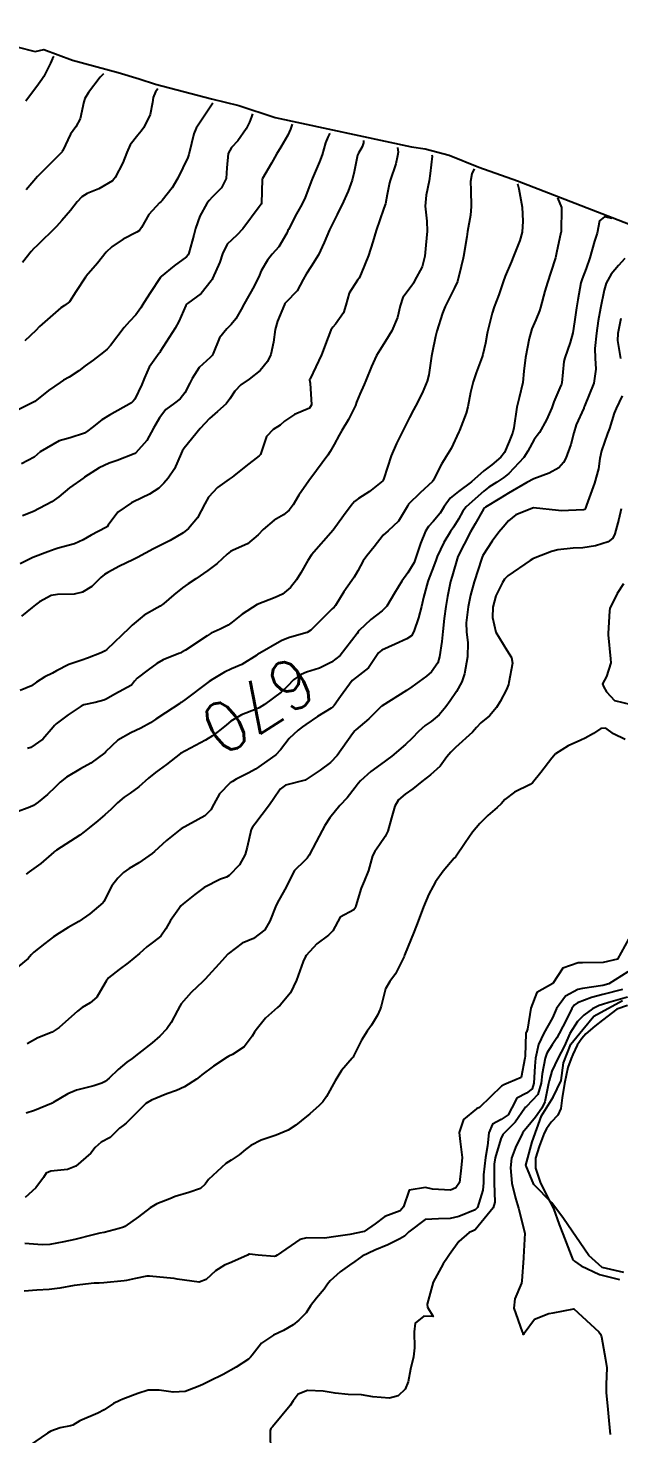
# Model space of a CAD drawing. Header units: metres. Extents: x 292545 to 299085, y 7450245 to 7463078.
# Drawn here: x 295662.5 to 295709.7, y 7462231.4 to 7462343.7 of the extents above; entities that cross this region are included whole.
import ezdxf
from ezdxf.enums import TextEntityAlignment as Align

# ---------------------------------------------------------------- set-up
doc = ezdxf.new("R2010")
doc.units = ezdxf.units.M
for name, color, linetype in [('Area', 45, 'Continuous'), ('Cotas', 45, 'Continuous'), ('Curvas de Nivel 1m', 11, 'Continuous'), ('Curvas de Nivel 5m', 15, 'Continuous'), ('Hidrografia', 140, 'Continuous')]:
    doc.layers.add(name, color=color, linetype=linetype)
doc.styles.add('Style-STANDARD', font='STANDARD.shx')

msp = doc.modelspace()

# ---------------------------------------------------------------- linework, layer by layer
at = {"layer": 'Area'}
msp.add_polyline3d([(295655.68, 7462343.73, 698.07), (295663.03, 7462341.86, 696.14), (295663.74, 7462342.02, 682.01), (295666.03, 7462341.16, 691.02), (295669.69, 7462340.18, 680.78), (295671.36, 7462339.67, 691.53), (295672.66, 7462339.26, 692.81), (295677.15, 7462338.07, 690.07), (295679.34, 7462337.54, 698.43), (295682.25, 7462336.58, 697.57), (295693.15, 7462334.25, 688.71), (295694.25, 7462334.09, 679.32), (295696.16, 7462333.57, 681.52), (295698.53, 7462332.61, 674.6), (295701.62, 7462331.51, 686.3), (295714.78, 7462326.43, 673.44)], dxfattribs=at)
at = {"layer": 'Curvas de Nivel 1m', "flags": 128}
for points, elevation in [([(295664.53, 7462341.46), (295664.43, 7462341.31), (295664.27, 7462340.92), (295663.74, 7462339.87), (295663.57, 7462339.61), (295663.31, 7462339.24), (295662.3, 7462337.88)], 682), ([(295668.51, 7462340.08), (295668.25, 7462339.82), (295667.3, 7462338.58), (295667.02, 7462338.11), (295666.92, 7462337.83), (295666.64, 7462336.47), (295666.3, 7462335.84), (295665.86, 7462335.24), (295665.24, 7462333.96), (295665.21, 7462333.88), (295665.19, 7462333.85), (295663.22, 7462331.88), (295662.31, 7462330.79)], 681), ([(295677.25, 7462337.72), (295676.46, 7462336.53), (295675.93, 7462335.72), (295675.72, 7462335.27), (295675.36, 7462333.73), (295675.33, 7462333.64), (295675.24, 7462333.38), (295674.46, 7462331.74), (295674, 7462330.96), (295673.2, 7462329.94), (295673.1, 7462329.85), (295672.98, 7462329.76), (295672.12, 7462328.84), (295671.54, 7462327.78), (295671.39, 7462327.56), (295671.17, 7462327.42), (295670.08, 7462326.87), (295669.16, 7462326.24), (295668.71, 7462325.81), (295668.03, 7462324.93), (295667.12, 7462323.91), (295667.09, 7462323.87), (295667.06, 7462323.83), (295666.3, 7462322.65), (295665.79, 7462321.84), (295665.38, 7462321.56), (295665.1, 7462321.38), (295663.38, 7462319.88), (295663.08, 7462319.55), (295662.22, 7462318.74)], 679), ([(295680.43, 7462336.88), (295680.36, 7462336.65), (295680.2, 7462336.21), (295679.93, 7462335.68), (295679.25, 7462334.73), (295678.76, 7462334.18), (295678.48, 7462333.7), (295678.37, 7462332.56), (295678.31, 7462331.7), (295677.95, 7462330.96), (295677.2, 7462330.23), (295676.95, 7462329.96), (295676.77, 7462329.71), (295676.21, 7462328.69), (295675.86, 7462327.72), (295675.72, 7462327.18), (295675.32, 7462325.73), (295675.27, 7462325.6), (295675.15, 7462325.45), (295674.15, 7462324.74), (295673.12, 7462323.88), (295673.07, 7462323.82), (295673.03, 7462323.76), (295672.27, 7462322.61), (295671.74, 7462321.77), (295671.5, 7462321.38), (295671.09, 7462320.8), (295670.59, 7462320.27), (295670.15, 7462319.79), (295669.06, 7462318.36), (295668.8, 7462318.07), (295668.51, 7462317.82), (295667.67, 7462317.2), (295667.04, 7462316.73), (295666.53, 7462316.34), (295665.75, 7462315.84), (295665.3, 7462315.58), (295665.03, 7462315.41), (295664.11, 7462314.77), (295663, 7462313.88), (295661.67, 7462313.22)], 678), ([(295683.61, 7462336.05), (295683.48, 7462335.64), (295683.26, 7462335.16), (295682.69, 7462334.2), (295682.35, 7462333.65), (295681.95, 7462332.94), (295681.22, 7462331.72), (295681.21, 7462331.66), (295681.14, 7462329.72), (295681.12, 7462329.66), (295680.96, 7462329.44), (295679.65, 7462327.68), (295679.17, 7462327.18), (295678.4, 7462326.45), (295678.02, 7462325.7), (295677.82, 7462325.02), (295677.24, 7462323.71), (295677.2, 7462323.63), (295677.12, 7462323.53), (295676.31, 7462322.51), (295675.23, 7462321.73), (295675.16, 7462321.67), (295675.1, 7462321.57), (295674.53, 7462320.29), (295674.24, 7462319.74), (295673.05, 7462317.87), (295673.01, 7462317.81), (295672.96, 7462317.76), (295672.17, 7462316.64), (295671.79, 7462315.77), (295671.56, 7462315.24), (295671.01, 7462314.08), (295670.89, 7462313.9), (295670.74, 7462313.78), (295668.99, 7462312.79), (295668.38, 7462312.42), (295667.6, 7462311.82), (295667.26, 7462311.55), (295666.98, 7462311.36), (295665.83, 7462310.98), (295664.97, 7462310.73), (295663.44, 7462309.87), (295663.19, 7462309.65), (295662.96, 7462309.44), (295661.94, 7462308.9)], 677), ([(295686.57, 7462335.33), (295686.58, 7462335.27), (295686.54, 7462335.17), (295686.45, 7462335), (295686.28, 7462334.57), (295685.99, 7462333.6), (295685.8, 7462333.04), (295685.22, 7462331.74), (295685.17, 7462331.61), (295684.64, 7462330.19), (295684.37, 7462329.63), (295683.94, 7462328.88), (295683.3, 7462327.64), (295683.26, 7462327.55), (295683.17, 7462327.34), (295682.54, 7462326.26), (295682.01, 7462325.65), (295681.62, 7462325.18), (295681.13, 7462324.34), (295680.93, 7462323.86), (295680.84, 7462323.66), (295680.55, 7462323.11), (295679.75, 7462321.68), (295679.53, 7462321.25), (295679.09, 7462320.5), (295678.73, 7462320.04), (295678.37, 7462319.7), (295677.8, 7462318.97), (295677.29, 7462317.71), (295677.21, 7462317.55), (295677.05, 7462317.41), (295676.17, 7462316.59), (295675.59, 7462315.72), (295675.41, 7462315.35), (295675.02, 7462314.59), (295674.65, 7462314.1), (295674.19, 7462313.75), (295673.5, 7462313.25), (295672.99, 7462312.59), (295672.68, 7462312.07), (295672.51, 7462311.76), (295671.97, 7462310.77), (295671.09, 7462309.78), (295671.01, 7462309.73), (295670.96, 7462309.71), (295669.59, 7462309.17), (295668.95, 7462308.95), (295668.17, 7462308.59), (295666.99, 7462307.83), (295666.96, 7462307.8), (295666.93, 7462307.79), (295665.78, 7462306.98), (295664.92, 7462306.27), (295664.38, 7462305.86), (295662.91, 7462305.1), (295662.03, 7462304.76)], 676), ([(295694.78, 7462333.6), (295694.79, 7462333.5), (295694.63, 7462332.11), (295694.55, 7462331.51), (295694.33, 7462330.38), (295694.25, 7462329.51), (295694.38, 7462328.31), (295694.41, 7462327.51), (295694.29, 7462326.38), (295694.22, 7462325.51), (295693.99, 7462324.66), (295693.4, 7462323.52), (295693.3, 7462323.34), (295693.12, 7462323.09), (295692.45, 7462322.19), (295692.24, 7462321.53), (295692.03, 7462320.59), (295691.58, 7462319.54), (295691.06, 7462318.7), (295690.61, 7462318), (295690.36, 7462317.56), (295689.94, 7462316.67), (295689.49, 7462315.57), (295689.36, 7462315.24), (295689.02, 7462314.47), (295688.75, 7462313.83), (295688.66, 7462313.57), (295688.11, 7462312.46), (295687.58, 7462311.58), (295687.36, 7462311.2), (295686.97, 7462310.45), (295686.65, 7462309.9), (295686.45, 7462309.6), (295685.09, 7462307.77), (295684.98, 7462307.62), (295684.93, 7462307.55), (295684.14, 7462306.41), (295683.68, 7462305.63), (295683.35, 7462305.19), (295682.9, 7462304.83), (295682.15, 7462304.39), (295681.28, 7462303.66), (295680.88, 7462303.24), (295680.03, 7462302.52), (295678.87, 7462302), (295678.66, 7462301.9), (295678.4, 7462301.69), (295677.61, 7462300.94), (295676.85, 7462300.39), (295675.88, 7462299.72), (295675.27, 7462299.3), (295674.83, 7462299), (295674.13, 7462298.44), (295673.33, 7462297.75), (295673.04, 7462297.53), (295672.81, 7462297.4), (295671.77, 7462296.8), (295670.8, 7462296.01), (295670.56, 7462295.78), (295668.78, 7462294.07), (295668.63, 7462293.96), (295668.33, 7462293.81), (295667.23, 7462293.36), (295666.76, 7462293.22), (295665.74, 7462292.87), (295664.75, 7462292.36), (295664.43, 7462292.18), (295663.82, 7462291.87), (295663.15, 7462291.46), (295662.74, 7462291.15), (295661.83, 7462290.79)], 673), ([(295692.04, 7462334.18), (295692.08, 7462333.82), (295692.04, 7462333.53), (295691.89, 7462332.88), (295691.45, 7462331.54), (295691.39, 7462331.36), (295691.21, 7462330.43), (295691.06, 7462329.68), (295691.02, 7462329.54), (295690.91, 7462329.26), (295690.32, 7462327.55), (295690.06, 7462326.65), (295689.71, 7462325.56), (295689.13, 7462324.11), (295688.95, 7462323.74), (295688.83, 7462323.57), (295688.15, 7462322.54), (295687.9, 7462321.58), (295687.71, 7462320.97), (295687.08, 7462320.07), (295686.85, 7462319.82), (295686.69, 7462319.6), (295686.49, 7462319.02), (295685.96, 7462317.61), (295685.03, 7462315.71), (295685, 7462315.65), (295685, 7462315.62), (295685.03, 7462315.35), (295685.14, 7462313.62), (295685, 7462313.35), (295683.78, 7462312.85), (295682.99, 7462312.31), (295682.63, 7462312), (295682.08, 7462311.65), (295681.54, 7462311.09), (295681.06, 7462309.66), (295681.02, 7462309.6), (295680.96, 7462309.54), (295679.9, 7462308.73), (295678.94, 7462307.95), (295678.79, 7462307.84), (295678.56, 7462307.69), (295677.63, 7462307), (295676.92, 7462306.25), (295676.62, 7462305.71), (295676.04, 7462304.58), (295675.31, 7462303.73), (295674.88, 7462303.4), (295673.84, 7462302.78), (295672.87, 7462302.3), (295672.51, 7462302.12), (295671.86, 7462301.77), (295671.23, 7462301.41), (295670.86, 7462301.22), (295669.78, 7462300.73), (295668.85, 7462300.23), (295668.59, 7462300.07), (295668.3, 7462299.82), (295667.56, 7462299.1), (295666.83, 7462298.64), (295666.17, 7462298.49), (295664.82, 7462298.45), (295664.32, 7462298.37), (295663.38, 7462297.87), (295663.06, 7462297.63), (295662.81, 7462297.41), (295661.95, 7462296.74)], 674), ([(295698.15, 7462332.49), (295697.98, 7462332.09), (295697.88, 7462331.46), (295697.89, 7462330.78), (295697.93, 7462329.46), (295697.87, 7462328.78), (295697.64, 7462327.47), (295697.57, 7462327.06), (295697.31, 7462325.47), (295697.28, 7462325.33), (295697.13, 7462324.67), (295696.82, 7462323.47), (295696.6, 7462322.96), (295695.85, 7462321.49), (295695.64, 7462320.95), (295695.17, 7462319.5), (295695.07, 7462319.09), (295694.79, 7462317.77), (295694.75, 7462317.5), (295694.53, 7462316.01), (295694.39, 7462315.51), (295693.99, 7462314.54), (295693.46, 7462313.52), (295693.3, 7462313.22), (295692.99, 7462312.62), (295692.46, 7462311.53), (295691.96, 7462310.54), (295691.53, 7462309.54), (295690.93, 7462307.72), (295690.89, 7462307.6), (295690.86, 7462307.55), (295689.79, 7462306.7), (295688.92, 7462306.13), (295688.6, 7462305.89), (295688.32, 7462305.58), (295687.72, 7462304.76), (295686.88, 7462303.59), (295685.16, 7462301.62), (295684.86, 7462301.18), (295684.3, 7462300.18), (295683.95, 7462299.63), (295683.46, 7462299.01), (295682.83, 7462298.49), (295682.25, 7462298.22), (295680.81, 7462297.67), (295679.6, 7462296.89), (295678.8, 7462296.25), (295678.48, 7462296.01), (295677.85, 7462295.7), (295677.13, 7462295.36), (295676.79, 7462295.17), (295675.06, 7462294.02), (295674.77, 7462293.85), (295674.71, 7462293.81), (295674.52, 7462293.74), (295673.27, 7462293.25), (295672.76, 7462292.94), (295672.08, 7462292.44), (295671.2, 7462291.78), (295670.99, 7462291.53), (295670.74, 7462291.21), (295669.42, 7462290.49), (295668.73, 7462290.1), (295668.53, 7462290.01), (295667.85, 7462289.82), (295666.92, 7462289.63), (295666.72, 7462289.54), (295665.69, 7462288.83), (295664.71, 7462288.12), (295664.58, 7462287.99), (295664.49, 7462287.86), (295663.66, 7462286.9), (295662.68, 7462286.24), (295662.42, 7462286.14)], 672), ([(295701.63, 7462331.28), (295701.66, 7462331.2), (295701.75, 7462330.88), (295702, 7462329.42), (295702.07, 7462328.3), (295702.01, 7462327.42), (295701.82, 7462326.76), (295701.28, 7462325.43), (295701.14, 7462325.08), (295700.65, 7462323.91), (295700.48, 7462323.44), (295700.13, 7462322.42), (295699.76, 7462321.44), (295699.6, 7462320.94), (295699.24, 7462319.45), (295699.21, 7462319.31), (295699.06, 7462318.56), (295698.86, 7462317.65), (295698.8, 7462317.45), (295698.33, 7462316.17), (295698.09, 7462315.46), (295697.87, 7462314.61), (295697.66, 7462313.46), (295697.52, 7462312.94), (295696.98, 7462311.57), (295696.94, 7462311.47), (295696.31, 7462310.14), (295695.92, 7462309.49), (295695.56, 7462308.89), (295694.93, 7462307.69), (295694.87, 7462307.56), (295694.83, 7462307.5), (295693.85, 7462306.58), (295692.91, 7462305.67), (295692.82, 7462305.52), (295692.1, 7462304.32), (295691.27, 7462303.54), (295690.88, 7462303.19), (295690.15, 7462302.28), (295689.57, 7462301.56), (295689.29, 7462301.14), (295688.85, 7462300.35), (295688.57, 7462299.85), (295688.38, 7462299.57), (295687.74, 7462298.67), (295687.06, 7462297.59), (295686.95, 7462297.45), (295686.81, 7462297.31), (295685.1, 7462295.62), (295684.79, 7462295.41), (295683.4, 7462295.02), (295682.78, 7462294.79), (295680.84, 7462293.67), (295680.8, 7462293.64), (295680.77, 7462293.62), (295679.57, 7462292.87), (295678.76, 7462292.53), (295678.19, 7462292.26), (295677.25, 7462291.7), (295676.95, 7462291.5), (295676.74, 7462291.35), (295675.12, 7462290.13), (295674.72, 7462289.83), (295674.67, 7462289.79), (295674.6, 7462289.74), (295673.47, 7462289), (295672.7, 7462288.49), (295672.26, 7462288.2), (295671.5, 7462287.78), (295670.69, 7462287.41), (295669.66, 7462286.83), (295668.67, 7462285.89), (295668.64, 7462285.84), (295668.6, 7462285.81), (295667.49, 7462284.99), (295666.66, 7462284.52), (295665.54, 7462283.85), (295665.04, 7462283.46), (295664.64, 7462283.07), (295664.02, 7462282.48), (295663.29, 7462281.87), (295662.9, 7462281.6), (295662.62, 7462281.47), (295661.46, 7462281.04)], 671), ([(295709.21, 7462328.52), (295708.58, 7462328.64), (295708.2, 7462328.32), (295708.01, 7462327.34), (295707.8, 7462326.71), (295707.42, 7462325.36), (295707.13, 7462324.51), (295706.8, 7462323.69), (295706.7, 7462323.36), (295706.45, 7462322.02), (295706.35, 7462321.37), (295706.2, 7462320.25), (295706.05, 7462319.37), (295705.84, 7462318.59), (295705.42, 7462317.38), (295705.35, 7462317.07), (295705.17, 7462315.38), (295705.14, 7462315.26), (295705.02, 7462314.98), (295704.55, 7462313.85), (295704.37, 7462313.39), (295703.96, 7462312.42), (295703.39, 7462311.4), (295703.21, 7462311.17), (295702.97, 7462310.86), (295702.46, 7462309.91), (295702.14, 7462309.41), (295700.94, 7462308.14), (295700.55, 7462307.82), (295699.99, 7462307.44), (295699.35, 7462307.03), (295698.93, 7462306.73), (295697.51, 7462305.47), (295697.25, 7462305.13), (295696.9, 7462304.47), (295696.52, 7462303.85), (295696.28, 7462303.49), (295695.74, 7462302.62), (295695.21, 7462301.5), (295695.11, 7462301.25), (295694.85, 7462300.55), (295694.55, 7462299.8), (295694.45, 7462299.5), (295694.12, 7462298.21), (295693.95, 7462297.51), (295693.72, 7462296.6), (295693.34, 7462295.51), (295693.14, 7462295.17), (295692.78, 7462294.91), (295691.83, 7462294.49), (295690.77, 7462294.02), (295690.51, 7462293.81), (295690.36, 7462293.55), (295689.72, 7462292.6), (295688.75, 7462291.86), (295688.4, 7462291.58), (295687.46, 7462290.31), (295686.96, 7462289.6), (295686.85, 7462289.47), (295686.72, 7462289.38), (295685.62, 7462288.7), (295684.7, 7462288.06), (295684.44, 7462287.88), (295684.07, 7462287.63), (295683.36, 7462286.96), (295682.68, 7462286.04), (295682.3, 7462285.65), (295680.66, 7462284.5), (295680.14, 7462284.2), (295679.12, 7462283.69), (295678.82, 7462283.52), (295678.65, 7462283.41), (295677.79, 7462282.54), (295677.34, 7462281.7), (295677.09, 7462281.24), (295676.61, 7462280.78), (295674.73, 7462279.74), (295674.6, 7462279.66), (295673.55, 7462278.8), (295672.58, 7462277.92), (295672.39, 7462277.76), (295671.33, 7462277.02), (295670.56, 7462276.56), (295670.11, 7462276.24), (295669.64, 7462275.8), (295669.18, 7462275.17), (295668.53, 7462273.93), (295668.49, 7462273.85), (295668.45, 7462273.81), (295667.41, 7462272.94), (295666.52, 7462272.33), (295665.68, 7462271.84), (295664.96, 7462271.4), (295664.5, 7462271.09), (295663.8, 7462270.56), (295662.93, 7462269.88), (295662.71, 7462269.65), (295662.48, 7462269.38), (295660.69, 7462267.91)], 669), ([(295710.23, 7462325.32), (295709.72, 7462324.75), (295709.13, 7462324.07), (295708.72, 7462323.34), (295708.56, 7462322.78), (295708.28, 7462321.34), (295708.09, 7462320.34), (295707.94, 7462319.35), (295707.83, 7462318.12), (295707.85, 7462317.35), (295707.9, 7462316.48), (295707.73, 7462315.35), (295707, 7462313.52), (295706.95, 7462313.41), (295706.93, 7462313.36), (295706.33, 7462312.03), (295706.13, 7462311.37), (295705.89, 7462310.45), (295705.5, 7462309.37), (295705.32, 7462309), (295704.95, 7462308.59), (295704.17, 7462308.16), (295702.94, 7462307.71), (295702.37, 7462307.41), (295700.92, 7462306.55), (295700.21, 7462306.14), (295699.07, 7462305.45), (295698.98, 7462305.38), (295698.91, 7462305.27), (295698.24, 7462304.12), (295697.88, 7462303.46), (295696.86, 7462301.51), (295696.85, 7462301.49), (295696.4, 7462299.93), (295696.28, 7462299.49), (295696.02, 7462298.29), (295695.89, 7462297.49), (295695.75, 7462296.54), (295695.65, 7462295.49), (295695.57, 7462294.7), (295695.39, 7462293.49), (295695.25, 7462293.01), (295694.75, 7462292.27), (295694.34, 7462291.92), (295693.75, 7462291.51), (295693.17, 7462291.09), (295692.74, 7462290.79), (295690.8, 7462289.55), (295690.75, 7462289.52), (295690.72, 7462289.5), (295689.73, 7462288.53), (295688.69, 7462287.64), (295688.66, 7462287.61), (295688.62, 7462287.57), (295688.44, 7462287.33), (295687.19, 7462285.59), (295686.67, 7462285.03), (295685.85, 7462284.42), (295684.65, 7462283.62), (295683.06, 7462283.22), (295682.64, 7462282.9), (295682.13, 7462282.15), (295681.78, 7462281.65), (295680.61, 7462280.11), (295680.42, 7462279.86), (295680.32, 7462279.67), (295679.99, 7462278.27), (295679.83, 7462277.68), (295679.39, 7462276.86), (295678.56, 7462276), (295678.36, 7462275.88), (295677.88, 7462275.7), (295676.55, 7462275.03), (295675.8, 7462274.47), (295674.87, 7462273.74), (295674.7, 7462273.57), (295674.53, 7462273.34), (295673.86, 7462272.4), (295673.5, 7462271.75), (295673.1, 7462271.16), (295672.5, 7462270.69), (295671.97, 7462270.29), (295671.39, 7462269.78), (295670.48, 7462269.02), (295669.77, 7462268.5), (295668.91, 7462267.81), (295668.71, 7462267.56), (295668.45, 7462267.09), (295667.96, 7462266.29), (295667.44, 7462265.82), (295666.8, 7462265.45), (295666.43, 7462265.17), (295664.97, 7462263.85), (295664.41, 7462263.49), (295663.26, 7462263.02), (295662.4, 7462262.54)], 668), ([(295709.9, 7462320.51), (295709.66, 7462319.32), (295709.63, 7462318.76), (295709.88, 7462317.32)], 667), ([(295710, 7462314.34), (295709.53, 7462313.32), (295709.37, 7462312.95), (295708.99, 7462311.74), (295708.84, 7462311.33), (295708.35, 7462309.95), (295708.22, 7462309.34), (295708.1, 7462308.5), (295707.8, 7462307.35), (295707.16, 7462305.6), (295707.07, 7462305.36), (295707.01, 7462305.26), (295706.91, 7462305.22), (295705.12, 7462305.16), (295704.91, 7462305.17), (295702.91, 7462305.4), (295701.49, 7462304.84), (295700.9, 7462304.36), (295700.48, 7462303.85), (295700.14, 7462303.44), (295699.6, 7462302.72), (295698.86, 7462301.58), (295698.8, 7462301.45), (295698.78, 7462301.37), (295698.17, 7462299.46), (295697.88, 7462298.41), (295697.69, 7462297.47), (295697.52, 7462296.19), (295697.54, 7462295.47), (295697.66, 7462294.59), (295697.63, 7462293.47), (295697.39, 7462292.11), (295697.17, 7462291.47), (295696.74, 7462290.7), (295696.24, 7462289.97), (295695.9, 7462289.49), (295695.36, 7462288.85), (295694.71, 7462288.32), (295694.23, 7462287.98), (295693.72, 7462287.51), (295693.21, 7462286.99), (295692.68, 7462286.47), (295691.58, 7462285.54), (295690.67, 7462284.88), (295689.9, 7462284.32), (295689.07, 7462283.57), (295688.87, 7462283.35), (295688.64, 7462283.03), (295688.01, 7462282.21), (295687.42, 7462281.59), (295686.61, 7462280.6), (295686.22, 7462279.99), (295686.01, 7462279.61), (295685.53, 7462278.68), (295684.96, 7462277.62), (295684.81, 7462277.39), (295684.58, 7462277.17), (295683.79, 7462276.4), (295683.39, 7462275.63), (295683.12, 7462275.06), (295682.54, 7462274.04), (295682.32, 7462273.64), (295681.81, 7462272.36), (295681.41, 7462271.66), (295680.5, 7462270.97), (295679.59, 7462270.58), (295678.48, 7462269.75), (295678.43, 7462269.69), (295678, 7462269.22), (295676.64, 7462267.72), (295676.55, 7462267.63), (295676.46, 7462267.54), (295675.52, 7462266.65), (295674.72, 7462265.74), (295674.61, 7462265.56), (295674.43, 7462265.22), (295673.91, 7462264.25), (295673.56, 7462263.75), (295673, 7462263.16), (295672.4, 7462262.64), (295671.3, 7462261.78), (295670.79, 7462261.38), (295670.38, 7462261.07), (295669.67, 7462260.5), (295668.97, 7462259.8), (295668.63, 7462259.54), (295668.36, 7462259.41), (295667.74, 7462259.2), (295666.35, 7462258.85), (295665.64, 7462258.56), (295664.49, 7462257.86), (295664.4, 7462257.8), (295664.34, 7462257.77), (295662.99, 7462257.22), (295662.33, 7462257.01)], 667), ([(295709.92, 7462305.32), (295709.74, 7462304.48), (295709.43, 7462303.32), (295709.25, 7462302.95), (295708.88, 7462302.67), (295707.88, 7462302.35), (295706.87, 7462302.2), (295706.08, 7462302.16), (295704.87, 7462302.03), (295704.36, 7462301.89), (295703.05, 7462301.4), (295702.86, 7462301.31), (295702.65, 7462301.19), (295700.85, 7462299.95), (295700.59, 7462299.69), (295700.43, 7462299.43), (295699.91, 7462298.36), (295699.66, 7462297.44), (295699.62, 7462296.63), (295699.89, 7462295.44), (295700.77, 7462294), (295701.14, 7462293.43), (295701.22, 7462292.97), (295700.94, 7462291.43), (295700.9, 7462291.27), (295700.74, 7462290.87), (295700.24, 7462289.92), (295699.95, 7462289.44), (295699.4, 7462288.76), (295698.7, 7462288.19), (295698.34, 7462287.82), (295698.02, 7462287.46), (295696.68, 7462286.22), (295696.29, 7462285.87), (295695.97, 7462285.49), (295695.43, 7462284.73), (295694.66, 7462284.04), (295693.98, 7462283.51), (295693.25, 7462282.92), (295692.64, 7462282.49), (295692.12, 7462282.04), (295691.81, 7462281.54), (295691.56, 7462280.6), (295691.26, 7462279.54), (295691.03, 7462279.11), (295690.59, 7462278.44), (295690.21, 7462277.92), (295690.04, 7462277.56), (295689.72, 7462276.4), (295689.37, 7462275.56), (295689.12, 7462274.99), (295688.7, 7462273.57), (295688.66, 7462273.44), (295688.53, 7462273.26), (295687.43, 7462272.67), (295686.85, 7462271.59), (295686.5, 7462271.22), (295685.57, 7462270.53), (295684.72, 7462269.62), (295684.63, 7462269.47), (295684.48, 7462269.14), (295683.94, 7462267.63), (295683.46, 7462266.62), (295682.65, 7462265.65), (295682.43, 7462265.46), (295681.48, 7462264.6), (295680.72, 7462263.67), (295680.6, 7462263.48), (295680.41, 7462263.16), (295679.75, 7462262.32), (295678.84, 7462261.69), (295678.53, 7462261.55), (295678.39, 7462261.47), (295677.32, 7462260.76), (295676.37, 7462260.06), (295676.18, 7462259.91), (295675.95, 7462259.72), (295674.99, 7462259.1), (295674.35, 7462258.83), (295673.56, 7462258.54), (295672.35, 7462258.04), (295671.9, 7462257.77), (295670.33, 7462256.21), (295670.09, 7462256.02), (295669.79, 7462255.8), (295669.05, 7462255.07), (295668.31, 7462254.68), (295667.85, 7462254.27), (295667.5, 7462253.82), (295666.28, 7462252.77), (295665.62, 7462252.51), (295664.28, 7462252.38), (295663.92, 7462252.22), (295663.71, 7462251.87), (295663.1, 7462251.03), (295662.25, 7462250.26)], 666), ([(295710.5, 7462270.92), (295709.63, 7462269.32), (295708.48, 7462269.05), (295706.82, 7462269.01), (295706.48, 7462269.01), (295705.25, 7462268.6), (295704.46, 7462267.38), (295703.19, 7462266.66), (295702.69, 7462265.41), (295702.42, 7462263.73), (295702.34, 7462263.48), (295702.3, 7462263.41), (295702.24, 7462261.56), (295702.23, 7462261.41), (295701.93, 7462259.85), (295700.92, 7462259.42), (295700.53, 7462259.26), (295700.36, 7462259.17), (295698.6, 7462257.46), (295698.41, 7462257.39), (295698.34, 7462257.36), (295697.3, 7462256.49), (295696.95, 7462255.47), (295697.04, 7462254.74), (295697.19, 7462253.47), (295697.12, 7462252.64), (295696.99, 7462251.47), (295696.7, 7462251.04), (295696.26, 7462250.85), (295694.82, 7462250.94), (295694.27, 7462251.06), (295692.95, 7462250.84), (295692.5, 7462249.53), (295692.24, 7462249.2), (295691.02, 7462248.76), (295690.23, 7462248.17), (295689.35, 7462247.56), (295688.22, 7462247.32), (295686.72, 7462247.09), (295686.22, 7462247.02), (295684.78, 7462247.05), (295684.22, 7462246.92), (295682.4, 7462245.65), (295682.28, 7462245.58), (295682.2, 7462245.56), (295680.89, 7462245.66), (295680.2, 7462245.73), (295680.15, 7462245.73), (295680.02, 7462245.67), (295678.77, 7462245.11), (295678.19, 7462244.87), (295677.48, 7462244.41), (295676.71, 7462243.71), (295676.17, 7462243.5), (295674.39, 7462243.74), (295674.17, 7462243.79), (295674.12, 7462243.8), (295672.18, 7462243.98), (295671.98, 7462243.97), (295671.06, 7462243.78), (295670.34, 7462243.62), (295670.17, 7462243.6), (295668.53, 7462243.45), (295668.17, 7462243.43), (295667.76, 7462243.41), (295666.17, 7462243.24), (295665, 7462243.02), (295664.16, 7462242.91), (295663.18, 7462242.85), (295662.16, 7462242.77)], 664), ([(295710.47, 7462268.3), (295708.94, 7462267.33), (295708.46, 7462267.21), (295706.83, 7462266.98), (295706.46, 7462266.9), (295705.47, 7462266.35), (295704.76, 7462265.38), (295704.43, 7462264.63), (295703.75, 7462263.4), (295703.31, 7462262.49), (295703.08, 7462261.4), (295703.02, 7462260.76), (295702.93, 7462259.4), (295702.81, 7462258.95), (295702.35, 7462258.6), (295701.57, 7462258.2), (295701.18, 7462257.42), (295700.89, 7462256.87), (295700.33, 7462256.5), (295699.62, 7462256.14), (295699.35, 7462255.44), (295699.24, 7462254.39), (295699.08, 7462253.45), (295698.92, 7462252.09), (295698.91, 7462251.45), (295698.87, 7462250.84), (295698.42, 7462249.46), (295698.24, 7462249.27), (295696.94, 7462248.76), (295696.23, 7462248.59), (295695.3, 7462248.56), (295694.23, 7462248.52), (295692.94, 7462247.52), (295692.58, 7462247.17), (295692.22, 7462246.96), (295691.26, 7462246.49), (295690.21, 7462246.05), (295689.19, 7462245.57), (295688.62, 7462245.16), (295688.19, 7462244.85), (295687.45, 7462244.32), (295686.65, 7462243.6), (295686.44, 7462243.33), (295686.17, 7462242.94), (295685.54, 7462242.23), (295685.06, 7462241.61), (295684.71, 7462241.05), (295684.14, 7462240.47), (295683.67, 7462240.09), (295682.92, 7462239.64), (295682.12, 7462239.27), (295681.16, 7462238.61), (295680.39, 7462237.67), (295680.27, 7462237.5), (295680.1, 7462237.34), (295679.11, 7462236.7), (295678.09, 7462236.12), (295677.81, 7462235.98), (295677.26, 7462235.71), (295676.46, 7462235.33), (295676.07, 7462235.15), (295675.04, 7462234.75), (295674.07, 7462234.7), (295672.96, 7462234.87), (295672.07, 7462234.87), (295671.24, 7462234.6), (295670.06, 7462234.15), (295669.8, 7462234.05), (295669.31, 7462233.8), (295668.55, 7462233.3), (295668.05, 7462233.04), (295666.62, 7462232.41), (295666.04, 7462232.08), (295665.86, 7462232.01), (295665.03, 7462231.85), (295664.29, 7462231.6), (295664.03, 7462231.44), (295662.58, 7462230.44)], 663), ([(295710.03, 7462266.9), (295708.45, 7462266.49), (295707.54, 7462266.25), (295706.44, 7462265.82), (295706.16, 7462265.64), (295705.97, 7462265.36), (295705.55, 7462264.5), (295704.97, 7462263.38), (295704.77, 7462263.02), (295704.4, 7462262.46), (295703.98, 7462261.81), (295703.84, 7462261.4), (295703.61, 7462260.16), (295703.52, 7462259.4), (295703.26, 7462258.5), (295702.34, 7462257.54), (295702.27, 7462257.48), (295702.22, 7462257.41), (295701.45, 7462256.29), (295700.58, 7462255.43), (295700.45, 7462255.29), (295700.31, 7462254.95), (295699.85, 7462253.44), (295699.77, 7462252.92), (295699.76, 7462251.44), (295699.81, 7462249.88), (295699.68, 7462249.44), (295698.23, 7462247.68), (295698.09, 7462247.59), (295697.75, 7462247.46), (295696.93, 7462246.75), (295696.2, 7462245.72), (295696.03, 7462245.48), (295695.67, 7462244.97), (295694.87, 7462243.5), (295694.39, 7462241.74), (295694.42, 7462241.51), (295694.88, 7462240.76), (295694.14, 7462240.77), (295693.43, 7462240.22), (295693.35, 7462239.52), (295693.38, 7462238.25), (295693.3, 7462237.52), (295693.07, 7462236.54), (295692.87, 7462235.52), (295692.64, 7462234.96), (295692.07, 7462234.42), (295691.38, 7462234.22), (295690.06, 7462234.34), (295689.14, 7462234.49), (295688.07, 7462234.53), (295687.04, 7462234.62), (295686.07, 7462234.78), (295684.84, 7462234.84), (295684.07, 7462234.56), (295683.67, 7462234.02), (295683.43, 7462233.63), (295682.04, 7462231.94), (295681.89, 7462231.8), (295681.83, 7462231.65), (295681.88, 7462229.79)], 662), ([(295710.44, 7462266.28), (295708.95, 7462265.85), (295708.44, 7462265.7), (295708.16, 7462265.62), (295707.64, 7462265.35), (295706.94, 7462264.84), (295706.42, 7462264.34), (295705.83, 7462263.37), (295705.38, 7462262.39), (295704.85, 7462261.38), (295704.37, 7462260.36), (295704.16, 7462259.6), (295704.12, 7462259.39), (295703.83, 7462257.91), (295703.58, 7462257.4), (295703.06, 7462256.68), (295702.32, 7462255.78), (295702.15, 7462255.58), (295702.03, 7462255.41), (295701.47, 7462254.25), (295701.16, 7462253.42), (295701.08, 7462252.63), (295701.18, 7462251.42), (295701.48, 7462250.2), (295701.72, 7462249.42), (295702.22, 7462247.41), (295702.11, 7462245.49), (295702.11, 7462245.41), (295701.99, 7462243.6), (295701.94, 7462243.41), (295701.41, 7462242.16), (295701.34, 7462241.42), (295702.01, 7462239.53), (295702.05, 7462239.41), (295702.06, 7462239.35), (295702.12, 7462239.34), (295702.16, 7462239.37), (295702.17, 7462239.41), (295702.99, 7462240.55), (295704.15, 7462240.99), (295704.49, 7462241.04), (295706.15, 7462241.36), (295708.13, 7462239.53), (295708.26, 7462239.34), (295708.34, 7462239.12), (295708.68, 7462237.33), (295708.77, 7462236.66), (295708.72, 7462235.33), (295708.73, 7462234.67), (295708.87, 7462233.33), (295708.94, 7462232.44), (295709.04, 7462231.33)], 661)]:
    msp.add_lwpolyline(points, dxfattribs=dict(at, elevation=elevation))
at = {"layer": 'Curvas de Nivel 5m', "flags": 128}
for points, elevation in [([(295672.84, 7462338.88), (295672.66, 7462338.64), (295672.47, 7462338.18), (295672.42, 7462337.77), (295672.23, 7462336.82), (295671.72, 7462335.78), (295671.53, 7462335.5), (295671.26, 7462335.17), (295670.65, 7462334.39), (295670.36, 7462333.79), (295670.06, 7462332.97), (295669.44, 7462331.8), (295669.35, 7462331.67), (295669.22, 7462331.53), (295668.13, 7462330.89), (295667.2, 7462330.52), (295666.78, 7462330.25), (295666.4, 7462329.84), (295665.87, 7462329.16), (295665.18, 7462328.34), (295664.74, 7462327.86), (295663.16, 7462326.33), (295662.92, 7462326.12), (295662.71, 7462325.88), (295662.03, 7462325)], 680), ([(295689.31, 7462334.75), (295689.32, 7462334.55), (295689.21, 7462334.24), (295688.91, 7462333.74), (295688.84, 7462333.57), (295688.56, 7462332.24), (295688.39, 7462331.58), (295688.09, 7462330.7), (295687.58, 7462329.59), (295687.45, 7462329.33), (295687.19, 7462328.83), (295686.58, 7462327.6), (295686.17, 7462326.59), (295685.71, 7462325.61), (295685.13, 7462324.68), (295684.71, 7462324.05), (295684.49, 7462323.63), (295684.01, 7462322.73), (295683.1, 7462321.8), (295683.02, 7462321.72), (295682.98, 7462321.64), (295682.42, 7462320.31), (295682.23, 7462319.65), (295682.1, 7462318.62), (295681.9, 7462317.65), (295681.62, 7462317.08), (295681.04, 7462316.37), (295680.16, 7462315.67), (295679.5, 7462315.21), (295679.02, 7462314.71), (295678.62, 7462314.09), (295678.32, 7462313.7), (295677.62, 7462313.08), (295676.99, 7462312.54), (295676.24, 7462311.72), (295674.97, 7462310.16), (295674.79, 7462309.92), (295674.71, 7462309.74), (295674.19, 7462308.5), (295673.68, 7462307.75), (295673.34, 7462307.35), (295672.92, 7462306.96), (295672.19, 7462306.49), (295670.91, 7462305.86), (295670.74, 7462305.78), (295669.65, 7462305.05), (295668.89, 7462304.01), (295668.81, 7462303.88), (295668.7, 7462303.81), (295667.51, 7462303.2), (295666.88, 7462302.84), (295666.19, 7462302.52), (295664.87, 7462302.16), (295664.63, 7462302.09), (295664.05, 7462301.86), (295662.86, 7462301.41), (295661.83, 7462300.92)], 675), ([(295704.84, 7462330.17), (295705.16, 7462329.4), (295705.16, 7462329.38), (295705.12, 7462327.43), (295705.11, 7462327.38), (295704.76, 7462325.77), (295704.66, 7462325.38), (295704.3, 7462324.22), (295704.02, 7462323.39), (295703.81, 7462322.7), (295703.47, 7462321.4), (295703.38, 7462321.12), (295703.09, 7462320.42), (295702.79, 7462319.69), (295702.7, 7462319.41), (295702.57, 7462318.91), (295702.26, 7462317.41), (295702.15, 7462316.3), (295702.07, 7462315.41), (295701.77, 7462314.18), (295701.59, 7462313.42), (295701.35, 7462311.79), (295701.25, 7462311.43), (295701.17, 7462311.23), (295700.97, 7462310.68), (295700.58, 7462309.82), (295700.31, 7462309.44), (295699.57, 7462308.82), (295698.94, 7462308.34), (295697.95, 7462307.46), (295696.92, 7462306.68), (295696.24, 7462306.16), (295695.77, 7462305.49), (295695.45, 7462304.95), (295694.89, 7462304.29), (295694.5, 7462303.89), (295694.27, 7462303.51), (295693.86, 7462302.53), (295693.53, 7462301.51), (295693.35, 7462301.03), (295692.85, 7462300.2), (295692.37, 7462299.53), (295691.79, 7462298.58), (295691.18, 7462297.54), (295690.81, 7462297.16), (295689.9, 7462296.47), (295688.96, 7462295.57), (295688.88, 7462295.48), (295688.79, 7462295.34), (295687.44, 7462293.59), (295686.76, 7462293.04), (295685.8, 7462292.57), (295684.75, 7462292.24), (295684.31, 7462292.07), (295683.71, 7462291.63), (295683.24, 7462291.13), (295682.73, 7462290.65), (295681.4, 7462289.66), (295680.97, 7462289.41), (295680.72, 7462289.29), (295679.56, 7462288.83), (295678.7, 7462288.33), (295678.34, 7462288.05), (295677.92, 7462287.7), (295677.23, 7462287.16), (295676.68, 7462286.83), (295674.67, 7462285.74), (295673.55, 7462284.86), (295672.66, 7462284.24), (295672.11, 7462283.77), (295671.34, 7462283.08), (295670.63, 7462282.59), (295670.15, 7462282.27), (295669.62, 7462281.8), (295669.12, 7462281.3), (295668.61, 7462280.85), (295668.04, 7462280.38), (295667.35, 7462279.82), (295666.95, 7462279.48), (295666.6, 7462279.22), (295664.74, 7462278.02), (295664.58, 7462277.91), (295664.55, 7462277.89), (295664.52, 7462277.86), (295663.48, 7462276.96), (295662.56, 7462276.29), (295662.32, 7462276.12)], 670), ([(295710.1, 7462299.32), (295709.6, 7462298.55), (295709.01, 7462297.33), (295708.98, 7462297.16), (295708.89, 7462295.33), (295708.89, 7462295.23), (295709.08, 7462293.33), (295709.09, 7462293), (295708.75, 7462291.9), (295708.43, 7462291.33), (295708.51, 7462291.1), (295708.74, 7462290.68), (295709.39, 7462289.99), (295710.73, 7462289.66)], 665), ([(295710.25, 7462286.88), (295709.31, 7462287.33), (295708.7, 7462287.79), (295708.29, 7462287.75), (295707.71, 7462287.35), (295707.05, 7462286.99), (295706.69, 7462286.81), (295705.69, 7462286.37), (295704.68, 7462285.73), (295704.39, 7462285.38), (295703.5, 7462284.24), (295702.82, 7462283.41), (295702.65, 7462283.27), (295701.39, 7462282.67), (295700.63, 7462282.07), (295700.33, 7462281.73), (295700, 7462281.44), (295699.25, 7462280.81), (295698.61, 7462280.15), (295698.04, 7462279.46), (295697.45, 7462278.61), (295696.66, 7462277.48), (295696.57, 7462277.38), (295695.69, 7462276.36), (295695.08, 7462275.49), (295694.89, 7462275.16), (295694.54, 7462274.52), (295694.1, 7462273.51), (295693.67, 7462272.35), (295693.35, 7462271.52), (295692.6, 7462269.64), (295692.55, 7462269.53), (295692.48, 7462269.37), (295691.86, 7462268.14), (295691.42, 7462267.54), (295691.07, 7462266.93), (295690.72, 7462265.55), (295690.65, 7462265.33), (295690.43, 7462264.85), (295689.94, 7462264.03), (295689.61, 7462263.56), (295689.14, 7462262.83), (295688.51, 7462261.57), (295688.47, 7462261.49), (295688.39, 7462261.41), (295687.54, 7462260.42), (295687.05, 7462259.59), (295686.35, 7462258.35), (295686.05, 7462257.9), (295685.77, 7462257.61), (295685.01, 7462256.94), (295684.32, 7462256.38), (295683.9, 7462256.04), (295683.29, 7462255.64), (295682.31, 7462255.24), (295681.12, 7462254.85), (295680.3, 7462254.41), (295679.87, 7462254.1), (295679.36, 7462253.68), (295678.72, 7462253.25), (295678.29, 7462252.97), (295676.92, 7462251.71), (295676.64, 7462251.34), (295676.26, 7462250.98), (295675.33, 7462250.66), (295674.25, 7462250.34), (295673.82, 7462250.17), (295672.78, 7462249.76), (295672.24, 7462249.45), (295671.31, 7462248.71), (295670.22, 7462247.95), (295670.11, 7462247.9), (295669.76, 7462247.79), (295668.55, 7462247.48), (295668.22, 7462247.41), (295667.69, 7462247.29), (295666.21, 7462246.92), (295665.34, 7462246.72), (295664.21, 7462246.52), (295663.6, 7462246.47), (295662.21, 7462246.59)], 665), ([(295710.44, 7462265.61), (295709.59, 7462265.32), (295708.42, 7462264.43), (295707.81, 7462263.95), (295707.1, 7462263.35), (295706.78, 7462262.98), (295706.4, 7462262.43), (295706.07, 7462261.69), (295705.93, 7462261.37), (295705.66, 7462260.65), (295705.39, 7462259.37), (295705.2, 7462258.22), (295705.1, 7462257.38), (295704.86, 7462256.85), (295704.33, 7462256.28), (295703.95, 7462255.76), (295703.76, 7462255.4), (295703.36, 7462254.34), (295703.07, 7462253.4), (295703.07, 7462252.62), (295703.46, 7462251.4), (295704.25, 7462249.89), (295704.51, 7462249.39), (295704.97, 7462248.12), (295705.26, 7462247.37), (295705.93, 7462245.63), (295706.03, 7462245.36), (295706.1, 7462245.26), (295706.19, 7462245.19), (295706.73, 7462244.81), (295708.18, 7462244.12), (295709.78, 7462243.72)], 660)]:
    msp.add_lwpolyline(points, dxfattribs=dict(at, elevation=elevation))
at = {"layer": 'Hidrografia'}
msp.add_lwpolyline([(295710.14, 7462244.26), (295708.4, 7462244.66), (295707.34, 7462245.63), (295705.3, 7462248.6), (295704.37, 7462249.85), (295702.93, 7462251.31), (295702.31, 7462252.84), (295702.81, 7462254.71), (295703.56, 7462256.79), (295704.49, 7462258.28), (295705.12, 7462259.62), (295705.31, 7462261.03), (295705.9, 7462262.51), (295706.87, 7462263.69), (295707.74, 7462264.75), (295710.02, 7462266)], dxfattribs=at)

# ---------------------------------------------------------------- texts
at = {"layer": 'Cotas', "style": 'Style-STANDARD'}
msp.add_text('670', height=4, rotation=212.2119, dxfattribs=at).set_placement((295680.92, 7462289.61, 670), align=Align.MIDDLE_CENTER)

doc.saveas('drawing.dxf')
